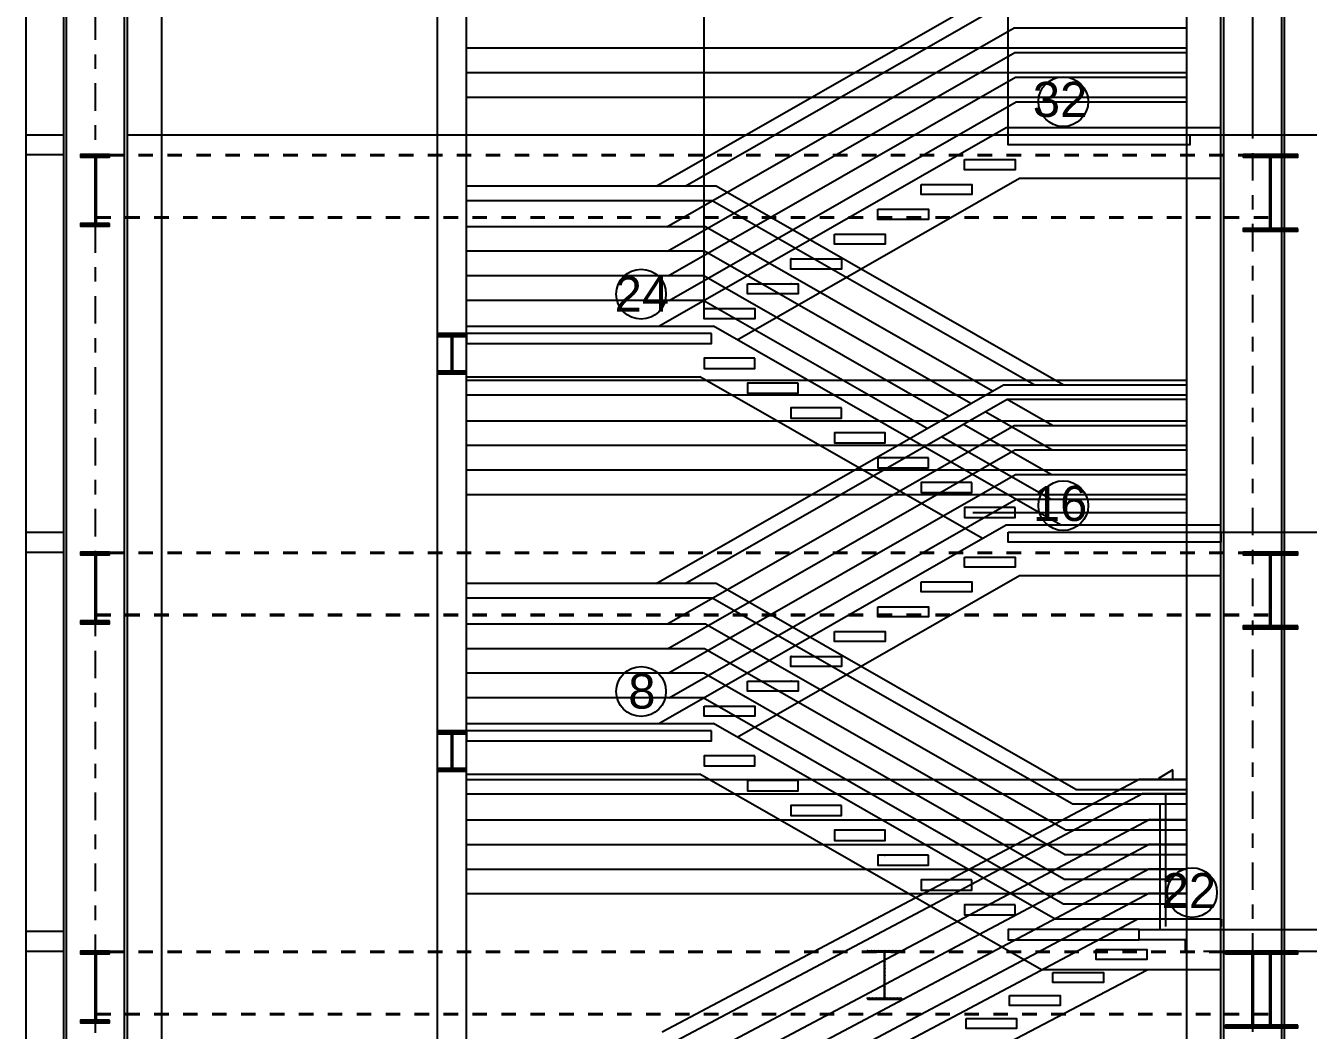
# Model space of a CAD drawing. Header units: millimetres. Extents: x 2148 to 2681, y 758 to 986.
# Drawn here: x 2503.75 to 2512.61, y 891.05 to 897.99 of the extents above; entities that cross this region are included whole.
import ezdxf

# ---------------------------------------------------------------- set-up
doc = ezdxf.new("R2010")
doc.units = ezdxf.units.MM
doc.linetypes.add('$0$HIDDEN', pattern=[0.375, 0.25, -0.125])
doc.linetypes.add('CENTER2', pattern=[28.575, 19.05, -3.175, 3.175, -3.175])
for name, color, linetype in [('0.2', 10, 'Continuous'), ('4CO', 4, 'Continuous'), ('A-Wall', 4, 'Continuous'), ('D', 1, 'Continuous'), ('HATCH', 8, 'Continuous'), ('TLBLK', 7, 'Continuous')]:
    doc.layers.add(name, color=color, linetype=linetype)
doc.styles.add('ARIALNW', font='ARIALN.TTF')
doc.styles.add('SWISS', font='swissl.ttf')
doc.dimstyles.new('DIM 100', dxfattribs={"dimtxt": 0.2, "dimasz": 0.2, "dimexe": 0.1, "dimexo": 0, "dimgap": 0.05, "dimtad": 1, "dimzin": 0, "dimdsep": 46, "dimtxsty": 'ARIALNW', "dimcen": 0.09, "dimclrd": 6, "dimclre": 6, "dimclrt": 13, "dimadec": 0, "dimazin": 0, "dimtfac": 1, "dimtofl": 0, "dimtmove": 2, "dimatfit": 3, "dimfxl": 1, "dimtolj": 1, "dimtzin": 0, "dimarcsym": 0})
pattern_1 = [(45, (97460.5884357, 4164.3638543), (-0.001052459854438, 0.001052459854438), [])]
pattern_2 = [(45, (150865.017345, 6005.2887994), (-0.00164446852256, 0.00164446852256), [])]

# ---------------------------------------------------------------- blocks, each defined once
blk = doc.blocks.new('*D2831')
at = {"color": 6, "lineweight": -2, "ltscale": 0.05, "transparency": 16777216}
for p, q in [((2510.5375, 897.2395), (2510.5375, 901.7938)), ((2512.2291, 897.2395), (2512.2291, 901.7938)), ((2510.7375, 901.6938), (2512.0291, 901.6938))]:
    blk.add_line(p, q, dxfattribs=at)
at = {"color": 6, "ltscale": 0.05, "transparency": 16777216}
for points in [[(2510.7375, 901.7271), (2510.7375, 901.6604), (2510.5375, 901.6938)], [(2512.0291, 901.7271), (2512.0291, 901.6604), (2512.2291, 901.6938)]]:
    blk.add_solid(points, dxfattribs=at)
at = {"layer": 'Defpoints', "color": 0, "ltscale": 0.05, "transparency": 16777216}
for p in [(2512.2291, 901.6938), (2510.5375, 897.2395, 0), (2512.2291, 897.2395, 0)]:
    blk.add_point(p, dxfattribs=at)
at = {"color": 13, "ltscale": 0.05, "transparency": 16777216, "insert": (2511.3833, 901.8459), "char_height": 0.2, "attachment_point": 5, "style": 'ARIALNW'}
blk.add_mtext('\\A1;1.70', dxfattribs=at)
blk = doc.blocks.new('*D2832')
at = {"color": 6, "lineweight": -2, "ltscale": 0.05, "transparency": 16777216}
for p, q in [((2508.4375, 896.0373), (2508.4375, 901.7938)), ((2510.5375, 898.5123), (2510.5375, 901.7938)), ((2510.3375, 901.6938), (2508.6375, 901.6938))]:
    blk.add_line(p, q, dxfattribs=at)
at = {"color": 6, "ltscale": 0.05, "transparency": 16777216}
for points in [[(2508.6375, 901.7271), (2508.6375, 901.6604), (2508.4375, 901.6938)], [(2510.3375, 901.7271), (2510.3375, 901.6604), (2510.5375, 901.6938)]]:
    blk.add_solid(points, dxfattribs=at)
at = {"layer": 'Defpoints', "color": 0, "ltscale": 0.05, "transparency": 16777216}
for p in [(2508.4375, 901.6938), (2510.5375, 898.5123), (2508.4375, 896.0373, 0)]:
    blk.add_point(p, dxfattribs=at)
at = {"color": 13, "ltscale": 0.05, "transparency": 16777216, "insert": (2509.4875, 901.8459), "char_height": 0.2, "attachment_point": 5, "style": 'ARIALNW'}
blk.add_mtext('\\A1;2.10', dxfattribs=at)
blk = doc.blocks.new('*D2833')
at = {"color": 6, "lineweight": -2, "ltscale": 0.05, "transparency": 16777216}
for p, q in [((2506.7944, 896.2094), (2506.7944, 901.7938)), ((2508.4375, 897.878), (2508.4375, 901.7938)), ((2508.2375, 901.6938), (2506.9944, 901.6938))]:
    blk.add_line(p, q, dxfattribs=at)
at = {"color": 6, "ltscale": 0.05, "transparency": 16777216}
for points in [[(2506.9944, 901.7271), (2506.9944, 901.6604), (2506.7944, 901.6938)], [(2508.2375, 901.7271), (2508.2375, 901.6604), (2508.4375, 901.6938)]]:
    blk.add_solid(points, dxfattribs=at)
at = {"layer": 'Defpoints', "color": 0, "ltscale": 0.05, "transparency": 16777216}
for p in [(2506.7944, 901.6938), (2508.4375, 897.878), (2506.7944, 896.2094, 0)]:
    blk.add_point(p, dxfattribs=at)
at = {"color": 13, "ltscale": 0.05, "transparency": 16777216, "insert": (2507.616, 901.8459), "char_height": 0.2, "attachment_point": 5, "style": 'ARIALNW'}
blk.add_mtext('\\A1;1.65', dxfattribs=at)
blk = doc.blocks.new('*D2926')
at = {"layer": 'A-Wall', "color": 6, "linetype": 'ByBlock', "lineweight": -2, "transparency": 16777216}
for p, q in [((2511.8989, 894.4916), (2515.8395, 894.4916)), ((2515.7395, 894.2916), (2515.7395, 891.9437)), ((2512.4295, 891.7437), (2515.8395, 891.7437))]:
    blk.add_line(p, q, dxfattribs=at)
at = {"layer": 'A-Wall', "color": 6, "transparency": 16777216}
for points in [[(2515.7062, 894.2916), (2515.7728, 894.2916), (2515.7395, 894.4916)], [(2515.7062, 891.9437), (2515.7728, 891.9437), (2515.7395, 891.7437)]]:
    blk.add_solid(points, dxfattribs=at)
at = {"layer": 'Defpoints', "color": 0, "transparency": 16777216}
for p in [(2511.8989, 894.4916, 0), (2512.4295, 891.7437, 0), (2515.7395, 891.7437)]:
    blk.add_point(p, dxfattribs=at)
at = {"layer": 'A-Wall', "color": 13, "transparency": 16777216, "insert": (2515.5874, 893.1176), "char_height": 0.2, "attachment_point": 5, "rotation": 90, "style": 'ARIALNW'}
blk.add_mtext('\\A1;2.75', dxfattribs=at)

msp = doc.modelspace()

# ---------------------------------------------------------------- hatches: boundary and pattern name
at = {"layer": 'HATCH', "ltscale": 0.5}
h = msp.add_hatch(dxfattribs=at)
h.set_pattern_fill('ANSI31', color=256, scale=0.018605, style=0)
h.set_pattern_definition([(45, (150865.017345, 6010.7967263), (-0.00164446852256, 0.00164446852256), [])])
edge = h.paths.add_edge_path()
edge.add_line((2504.3277581, 896.625374), (2504.2433774, 896.625374))
edge.add_arc((2504.2433774, 896.6326294), 0.0072555, 174.09726711, 269.99999997, ccw=False)
edge.add_line((2504.2361604, 896.6333756), (2504.2361604, 897.0758279))
edge.add_arc((2504.2433774, 897.076574), 0.0072555, 89.63455464, 185.90273283, ccw=False)
edge.add_line((2504.2434237, 897.0838294), (2504.3277581, 897.0838294))
edge.add_line((2504.3277581, 897.0838294), (2504.3277581, 897.1024344))
edge.add_line((2504.3277581, 897.1024344), (2504.1277581, 897.1024344))
edge.add_line((2504.1277581, 897.1024344), (2504.1277581, 897.0838294))
edge.add_line((2504.1277581, 897.0838294), (2504.217726, 897.0838294))
edge.add_arc((2504.2177723, 897.076574), 0.0072555, -4.29209345, 90.36544517, ccw=False)
edge.add_line((2504.2250074, 897.076031), (2504.2250074, 896.6331724))
edge.add_arc((2504.2177723, 896.6326294), 0.0072555, -89.99999978, 4.2920935, ccw=False)
edge.add_line((2504.2177723, 896.625374), (2504.1277581, 896.625374))
edge.add_line((2504.1277581, 896.625374), (2504.1277581, 896.6067689))
edge.add_line((2504.1277581, 896.6067689), (2504.3277581, 896.6067689))
edge.add_line((2504.3277581, 896.6067689), (2504.3277581, 896.625374))
h = msp.add_hatch(dxfattribs=at)
h.set_pattern_fill('ANSI31', color=256, scale=0.018605, style=0)
h.set_pattern_definition([(45, (150873.1383352, 6010.7967263), (-0.00164446852256, 0.00164446852256), [])])
edge = h.paths.add_edge_path()
edge.add_line((2512.539827, 896.5907959), (2512.3643677, 896.5907959))
edge.add_arc((2512.3643677, 896.5980513), 0.0072555, 174.09726711, 269.99999997, ccw=False)
edge.add_line((2512.3571507, 896.5987975), (2512.3571507, 897.0758279))
edge.add_arc((2512.3643677, 897.076574), 0.0072555, 89.63455464, 185.90273283, ccw=False)
edge.add_line((2512.3644139, 897.0838294), (2512.539827, 897.0838294))
edge.add_line((2512.539827, 897.0838294), (2512.539827, 897.1024344))
edge.add_line((2512.539827, 897.1024344), (2512.1638135, 897.1024344))
edge.add_line((2512.1638135, 897.1024344), (2512.1638135, 897.0838294))
edge.add_line((2512.1638135, 897.0838294), (2512.3387162, 897.0838294))
edge.add_arc((2512.3387625, 897.076574), 0.0072555, -4.29209345, 90.36544517, ccw=False)
edge.add_line((2512.3459976, 897.076031), (2512.3459976, 896.5985943))
edge.add_arc((2512.3387625, 896.5980513), 0.0072555, -89.99999978, 4.2920935, ccw=False)
edge.add_line((2512.3387625, 896.5907959), (2512.1638135, 896.5907959))
edge.add_line((2512.1638135, 896.5907959), (2512.1638135, 896.5721908))
edge.add_line((2512.1638135, 896.5721908), (2512.539827, 896.5721908))
edge.add_line((2512.539827, 896.5721908), (2512.539827, 896.5907959))
h = msp.add_hatch(dxfattribs=at)
h.set_pattern_fill('ANSI31', color=256, scale=0.018605, style=0)
h.set_pattern_definition([(45, (160478.5279333, 5242.3789467), (-0.00164446852256, 0.00164446852256), [])])
h.paths.add_polyline_path([(2506.5964276, 895.865544), (2506.5964276, 895.8457463), (2506.6855347, 895.8457463, -0.438228156), (2506.6893692, 895.8416395), (2506.6893692, 895.6102124, -0.43632867), (2506.685559, 895.6061056), (2506.5964276, 895.6061056), (2506.5964276, 895.5863079), (2506.7944434, 895.5863079), (2506.7944434, 895.6061056), (2506.7050432, 895.6061056, -0.444720252), (2506.7012426, 895.6103194), (2506.7012426, 895.8415325, -0.446631526), (2506.7050676, 895.8457463), (2506.7944434, 895.8457463), (2506.7944434, 895.865544)])
h = msp.add_hatch(dxfattribs=at)
h.set_pattern_fill('ANSI31', color=256, scale=0.018605, style=0)
h.set_pattern_definition([(45, (150865.017345, 6008.0487994), (-0.00164446852256, 0.00164446852256), [])])
edge = h.paths.add_edge_path()
edge.add_line((2504.3277581, 893.877447), (2504.2433774, 893.877447))
edge.add_arc((2504.2433774, 893.8847025), 0.0072555, 174.09726711, 269.99999997, ccw=False)
edge.add_line((2504.2361604, 893.8854486), (2504.2361604, 894.327901))
edge.add_arc((2504.2433774, 894.3286471), 0.0072555, 89.63455464, 185.90273283, ccw=False)
edge.add_line((2504.2434237, 894.3359024), (2504.3277581, 894.3359024))
edge.add_line((2504.3277581, 894.3359024), (2504.3277581, 894.3545075))
edge.add_line((2504.3277581, 894.3545075), (2504.1277581, 894.3545075))
edge.add_line((2504.1277581, 894.3545075), (2504.1277581, 894.3359024))
edge.add_line((2504.1277581, 894.3359024), (2504.217726, 894.3359024))
edge.add_arc((2504.2177723, 894.3286471), 0.0072555, -4.29209345, 90.36544517, ccw=False)
edge.add_line((2504.2250074, 894.3281041), (2504.2250074, 893.8852455))
edge.add_arc((2504.2177723, 893.8847025), 0.0072555, -89.99999978, 4.2920935, ccw=False)
edge.add_line((2504.2177723, 893.877447), (2504.1277581, 893.877447))
edge.add_line((2504.1277581, 893.877447), (2504.1277581, 893.858842))
edge.add_line((2504.1277581, 893.858842), (2504.3277581, 893.858842))
edge.add_line((2504.3277581, 893.858842), (2504.3277581, 893.877447))
h = msp.add_hatch(dxfattribs=at)
h.set_pattern_fill('ANSI31', color=256, scale=0.018605, style=0)
h.set_pattern_definition([(45, (150873.1383352, 6008.0487994), (-0.00164446852256, 0.00164446852256), [])])
edge = h.paths.add_edge_path()
edge.add_line((2512.539827, 893.8428689), (2512.3643677, 893.8428689))
edge.add_arc((2512.3643677, 893.8501244), 0.0072555, 174.09726711, 269.99999997, ccw=False)
edge.add_line((2512.3571507, 893.8508706), (2512.3571507, 894.327901))
edge.add_arc((2512.3643677, 894.3286471), 0.0072555, 89.63455464, 185.90273283, ccw=False)
edge.add_line((2512.3644139, 894.3359024), (2512.539827, 894.3359024))
edge.add_line((2512.539827, 894.3359024), (2512.539827, 894.3545075))
edge.add_line((2512.539827, 894.3545075), (2512.1638135, 894.3545075))
edge.add_line((2512.1638135, 894.3545075), (2512.1638135, 894.3359024))
edge.add_line((2512.1638135, 894.3359024), (2512.3387162, 894.3359024))
edge.add_arc((2512.3387625, 894.3286471), 0.0072555, -4.29209345, 90.36544517, ccw=False)
edge.add_line((2512.3459976, 894.3281041), (2512.3459976, 893.8506674))
edge.add_arc((2512.3387625, 893.8501244), 0.0072555, -89.99999978, 4.2920935, ccw=False)
edge.add_line((2512.3387625, 893.8428689), (2512.1638135, 893.8428689))
edge.add_line((2512.1638135, 893.8428689), (2512.1638135, 893.8242639))
edge.add_line((2512.1638135, 893.8242639), (2512.539827, 893.8242639))
edge.add_line((2512.539827, 893.8242639), (2512.539827, 893.8428689))
h = msp.add_hatch(dxfattribs=at)
h.set_pattern_fill('ANSI31', color=256, scale=0.018605, style=0)
h.set_pattern_definition([(45, (160478.5269366, 5239.6310198), (-0.00164446852256, 0.00164446852256), [])])
h.paths.add_polyline_path([(2506.595431, 893.1176171), (2506.595431, 893.0978193), (2506.684538, 893.0978193, -0.438228156), (2506.6883725, 893.0937126), (2506.6883725, 892.8622855, -0.43632867), (2506.6845624, 892.8581787), (2506.595431, 892.8581787), (2506.595431, 892.8383809), (2506.7934467, 892.8383809), (2506.7934467, 892.8581787), (2506.7040465, 892.8581787, -0.444720252), (2506.7002459, 892.8623925), (2506.7002459, 893.0936056, -0.446631526), (2506.7040709, 893.0978193), (2506.7934467, 893.0978193), (2506.7934467, 893.1176171)])
h = msp.add_hatch(dxfattribs=at)
h.set_pattern_fill('ANSI31', color=256, scale=0.018605, style=0)
h.set_pattern_definition(pattern_2)
edge = h.paths.add_edge_path()
edge.add_line((2504.3277581, 891.117447), (2504.2433774, 891.117447))
edge.add_arc((2504.2433774, 891.1247025), 0.0072555, 174.09726711, 269.99999997, ccw=False)
edge.add_line((2504.2361604, 891.1254486), (2504.2361604, 891.567901))
edge.add_arc((2504.2433774, 891.5686471), 0.0072555, 89.63455464, 185.90273283, ccw=False)
edge.add_line((2504.2434237, 891.5759024), (2504.3277581, 891.5759024))
edge.add_line((2504.3277581, 891.5759024), (2504.3277581, 891.5945075))
edge.add_line((2504.3277581, 891.5945075), (2504.1277581, 891.5945075))
edge.add_line((2504.1277581, 891.5945075), (2504.1277581, 891.5759024))
edge.add_line((2504.1277581, 891.5759024), (2504.217726, 891.5759024))
edge.add_arc((2504.2177723, 891.5686471), 0.0072555, -4.29209345, 90.36544517, ccw=False)
edge.add_line((2504.2250074, 891.5681041), (2504.2250074, 891.1252455))
edge.add_arc((2504.2177723, 891.1247025), 0.0072555, -89.99999978, 4.2920935, ccw=False)
edge.add_line((2504.2177723, 891.117447), (2504.1277581, 891.117447))
edge.add_line((2504.1277581, 891.117447), (2504.1277581, 891.098842))
edge.add_line((2504.1277581, 891.098842), (2504.3277581, 891.098842))
edge.add_line((2504.3277581, 891.098842), (2504.3277581, 891.117447))
h = msp.add_hatch(dxfattribs=at)
h.set_pattern_fill('ANSI31', color=256, scale=0.018605, style=0)
h.set_pattern_definition(pattern_2)
edge = h.paths.add_edge_path()
edge.add_line((2504.3277581, 891.117447), (2504.2433774, 891.117447))
edge.add_arc((2504.2433774, 891.1247025), 0.0072555, 174.09726711, 269.99999997, ccw=False)
edge.add_line((2504.2361604, 891.1254486), (2504.2361604, 891.567901))
edge.add_arc((2504.2433774, 891.5686471), 0.0072555, 89.63455464, 185.90273283, ccw=False)
edge.add_line((2504.2434237, 891.5759024), (2504.3277581, 891.5759024))
edge.add_line((2504.3277581, 891.5759024), (2504.3277581, 891.5945075))
edge.add_line((2504.3277581, 891.5945075), (2504.1277581, 891.5945075))
edge.add_line((2504.1277581, 891.5945075), (2504.1277581, 891.5759024))
edge.add_line((2504.1277581, 891.5759024), (2504.217726, 891.5759024))
edge.add_arc((2504.2177723, 891.5686471), 0.0072555, -4.29209345, 90.36544517, ccw=False)
edge.add_line((2504.2250074, 891.5681041), (2504.2250074, 891.1252455))
edge.add_arc((2504.2177723, 891.1247025), 0.0072555, -89.99999978, 4.2920935, ccw=False)
edge.add_line((2504.2177723, 891.117447), (2504.1277581, 891.117447))
edge.add_line((2504.1277581, 891.117447), (2504.1277581, 891.098842))
edge.add_line((2504.1277581, 891.098842), (2504.3277581, 891.098842))
edge.add_line((2504.3277581, 891.098842), (2504.3277581, 891.117447))
h = msp.add_hatch(dxfattribs=at)
h.set_pattern_fill('ANSI31', color=256, scale=0.011907, style=0)
h.set_pattern_definition(pattern_1)
edge = h.paths.add_edge_path()
edge.add_line((2509.8053905, 891.2720588), (2509.6930965, 891.2720588))
edge.add_arc((2509.6930965, 891.2767023), 0.0046435, 174.09726711, 270, ccw=False)
edge.add_line((2509.6884776, 891.2771798), (2509.6884776, 891.5824793))
edge.add_arc((2509.6930965, 891.5829569), 0.0046435, 89.63455476, 185.90273274, ccw=False)
edge.add_line((2509.6931261, 891.5876003), (2509.8053905, 891.5876003))
edge.add_line((2509.8053905, 891.5876003), (2509.8053905, 891.5995075))
edge.add_line((2509.8053905, 891.5995075), (2509.5647418, 891.5995075))
edge.add_line((2509.5647418, 891.5995075), (2509.5647418, 891.5876003))
edge.add_line((2509.5647418, 891.5876003), (2509.6766796, 891.5876003))
edge.add_arc((2509.6767092, 891.5829569), 0.0046435, -4.29209344, 90.36544489, ccw=False)
edge.add_line((2509.6813397, 891.5826093), (2509.6813397, 891.2770498))
edge.add_arc((2509.6767092, 891.2767023), 0.0046435, -89.99999964, 4.29209359, ccw=False)
edge.add_line((2509.6767092, 891.2720588), (2509.5647418, 891.2720588))
edge.add_line((2509.5647418, 891.2720588), (2509.5647418, 891.2601516))
edge.add_line((2509.5647418, 891.2601516), (2509.8053905, 891.2601516))
edge.add_line((2509.8053905, 891.2601516), (2509.8053905, 891.2720588))
h = msp.add_hatch(dxfattribs=at)
h.set_pattern_fill('ANSI31', color=256, scale=0.011907, style=0)
h.set_pattern_definition(pattern_1)
edge = h.paths.add_edge_path()
edge.add_line((2509.8053905, 891.2720588), (2509.6930965, 891.2720588))
edge.add_arc((2509.6930965, 891.2767023), 0.0046435, 174.09726711, 270, ccw=False)
edge.add_line((2509.6884776, 891.2771798), (2509.6884776, 891.5824793))
edge.add_arc((2509.6930965, 891.5829569), 0.0046435, 89.63455476, 185.90273274, ccw=False)
edge.add_line((2509.6931261, 891.5876003), (2509.8053905, 891.5876003))
edge.add_line((2509.8053905, 891.5876003), (2509.8053905, 891.5995075))
edge.add_line((2509.8053905, 891.5995075), (2509.5647418, 891.5995075))
edge.add_line((2509.5647418, 891.5995075), (2509.5647418, 891.5876003))
edge.add_line((2509.5647418, 891.5876003), (2509.6766796, 891.5876003))
edge.add_arc((2509.6767092, 891.5829569), 0.0046435, -4.29209344, 90.36544489, ccw=False)
edge.add_line((2509.6813397, 891.5826093), (2509.6813397, 891.2770498))
edge.add_arc((2509.6767092, 891.2767023), 0.0046435, -89.99999964, 4.29209359, ccw=False)
edge.add_line((2509.6767092, 891.2720588), (2509.5647418, 891.2720588))
edge.add_line((2509.5647418, 891.2720588), (2509.5647418, 891.2601516))
edge.add_line((2509.5647418, 891.2601516), (2509.8053905, 891.2601516))
edge.add_line((2509.8053905, 891.2601516), (2509.8053905, 891.2720588))
h = msp.add_hatch(dxfattribs=at)
h.set_pattern_fill('ANSI31', color=256, scale=0.018605, style=0)
h.set_pattern_definition([(45, (150873.0159886, 6005.2887994), (-0.00164446852256, 0.00164446852256), [])])
edge = h.paths.add_edge_path()
edge.add_line((2512.4174804, 891.0828689), (2512.2420211, 891.0828689))
edge.add_arc((2512.2420211, 891.0901244), 0.0072555, 174.09726711, 269.99999997, ccw=False)
edge.add_line((2512.2348041, 891.0908706), (2512.2348041, 891.567901))
edge.add_arc((2512.2420211, 891.5686471), 0.0072555, 89.63455464, 185.90273283, ccw=False)
edge.add_line((2512.2420673, 891.5759024), (2512.4174804, 891.5759024))
edge.add_line((2512.4174804, 891.5759024), (2512.4174804, 891.5945075))
edge.add_line((2512.4174804, 891.5945075), (2512.0414669, 891.5945075))
edge.add_line((2512.0414669, 891.5945075), (2512.0414669, 891.5759024))
edge.add_line((2512.0414669, 891.5759024), (2512.2163696, 891.5759024))
edge.add_arc((2512.2164159, 891.5686471), 0.0072555, -4.29209345, 90.36544517, ccw=False)
edge.add_line((2512.223651, 891.5681041), (2512.223651, 891.0906674))
edge.add_arc((2512.2164159, 891.0901244), 0.0072555, -89.99999978, 4.2920935, ccw=False)
edge.add_line((2512.2164159, 891.0828689), (2512.0414669, 891.0828689))
edge.add_line((2512.0414669, 891.0828689), (2512.0414669, 891.0642639))
edge.add_line((2512.0414669, 891.0642639), (2512.4174804, 891.0642639))
edge.add_line((2512.4174804, 891.0642639), (2512.4174804, 891.0828689))
h = msp.add_hatch(dxfattribs=at)
h.set_pattern_fill('ANSI31', color=256, scale=0.018605, style=0)
h.set_pattern_definition([(45, (150873.1383352, 6005.2887994), (-0.00164446852256, 0.00164446852256), [])])
edge = h.paths.add_edge_path()
edge.add_line((2512.539827, 891.0828689), (2512.3643677, 891.0828689))
edge.add_arc((2512.3643677, 891.0901244), 0.0072555, 174.09726711, 269.99999997, ccw=False)
edge.add_line((2512.3571507, 891.0908706), (2512.3571507, 891.567901))
edge.add_arc((2512.3643677, 891.5686471), 0.0072555, 89.63455464, 185.90273283, ccw=False)
edge.add_line((2512.3644139, 891.5759024), (2512.539827, 891.5759024))
edge.add_line((2512.539827, 891.5759024), (2512.539827, 891.5945075))
edge.add_line((2512.539827, 891.5945075), (2512.1638135, 891.5945075))
edge.add_line((2512.1638135, 891.5945075), (2512.1638135, 891.5759024))
edge.add_line((2512.1638135, 891.5759024), (2512.3387162, 891.5759024))
edge.add_arc((2512.3387625, 891.5686471), 0.0072555, -4.29209345, 90.36544517, ccw=False)
edge.add_line((2512.3459976, 891.5681041), (2512.3459976, 891.0906674))
edge.add_arc((2512.3387625, 891.0901244), 0.0072555, -89.99999978, 4.2920935, ccw=False)
edge.add_line((2512.3387625, 891.0828689), (2512.1638135, 891.0828689))
edge.add_line((2512.1638135, 891.0828689), (2512.1638135, 891.0642639))
edge.add_line((2512.1638135, 891.0642639), (2512.539827, 891.0642639))
edge.add_line((2512.539827, 891.0642639), (2512.539827, 891.0828689))

# ---------------------------------------------------------------- linework, layer by layer
at = {"ltscale": 0.05}
for p, q in [((2506.5944343, 853.0995075, 0), (2506.5944343, 900.104652, 0.0000001)), ((2506.7944434, 853.0995075), (2506.7944434, 900.104652, 0.0000001)), ((2511.8892302, 891.7436536, 0.0000001), (2515.015405, 891.7436536, 0.0000001)), ((2512.0115768, 891.7436536, 0.0000001), (2515.1377516, 891.7436536, 0.0000001)), ((2511.7639669, 891.5936536, 0.0000001), (2511.7639669, 891.6736536, 0.0000001)), ((2511.7639669, 891.5936536, 0.0000001), (2511.7639669, 891.6736536, 0.0000001)), ((2511.7639669, 891.5936536, 0.0000001), (2511.7639669, 891.6736536, 0.0000001)), ((2511.7639669, 891.5936536, 0.0000001), (2511.7639669, 891.6736536, 0.0000001)), ((2511.8892302, 891.5936536, 0.0000001), (2515.015405, 891.5936536, 0.0000001)), ((2512.0115768, 891.5936536, 0.0000001), (2515.1377516, 891.5936536, 0.0000001))]:
    msp.add_line(p, q, dxfattribs=at)
at = {"ltscale": 0.5}
for p, q in [((2508.1049998, 896.8839669, 0), (2510.5055178, 898.2582269, 0)), ((2508.306276, 896.8839669, 0), (2510.5321168, 898.1582269, 0)), ((2508.1794771, 896.6039669, 0), (2510.5799951, 897.9782269, 0)), ((2510.5799951, 897.9782269, -0.0000002), (2511.772932, 897.9782269, 0)), ((2506.7944434, 897.8403, -0.0000008), (2511.772932, 897.8403, 0.0000001)), ((2508.1844403, 896.4339669, 0), (2510.5849583, 897.8082269, 0)), ((2510.5849583, 897.8082269, -0.0000002), (2511.772932, 897.8082269, 0)), ((2506.7944434, 897.6703, -0.0000008), (2511.772932, 897.6703, 0.0000001)), ((2508.1894034, 896.2639669, 0), (2510.5899214, 897.6382269, 0)), ((2510.5899214, 897.6382269, -0.0000002), (2511.772932, 897.6382269, 0)), ((2506.7944434, 897.5003, -0.0000008), (2511.772932, 897.5003, 0.0000001)), ((2508.1943665, 896.0939669, 0), (2510.5948846, 897.4682269, 0)), ((2510.5948846, 897.4682269, -0.0000002), (2511.772932, 897.4682269, 0)), ((2508.5200673, 896.8839669, 0), (2506.7944434, 896.8839669, 0)), ((2510.9195493, 895.5103, 0), (2508.5200673, 896.8839669, 0)), ((2508.4934682, 896.7839669, 0), (2506.7944434, 896.7839669, 0)), ((2510.7182731, 895.5103, 0), (2508.4934682, 896.7839669, 0)), ((2508.44559, 896.6039669, 0), (2506.7944434, 896.6039669, 0)), ((2510.4307469, 895.4674948, 0), (2508.44559, 896.6039669, 0)), ((2508.4406268, 896.4339669, 0), (2506.7944434, 896.4339669, 0)), ((2510.2797897, 895.3810741, 0), (2508.4406268, 896.4339669, 0)), ((2508.4356637, 896.2639669, 0), (2506.7944434, 896.2639669, 0)), ((2510.1288326, 895.2946534, 0), (2508.4356637, 896.2639669, 0)), ((2508.4299058, 896.0939669, 0), (2506.7944434, 896.0939669, 0)), ((2509.9778755, 895.2082328, 0), (2508.4307005, 896.0939669, 0)), ((2506.7944434, 895.542373, -0.0000007), (2511.772932, 895.542373, 0.0000001)), ((2508.1049998, 894.13604, 0), (2510.5055178, 895.5103, 0)), ((2510.5055178, 895.5103, -0.0000001), (2511.772932, 895.5103, 0.0000001)), ((2511.2315303, 895.5103, 0), (2511.772932, 895.5103, 0)), ((2506.7944434, 895.442373, -0.0000007), (2511.772932, 895.442373, 0.0000001)), ((2508.306276, 894.13604, 0), (2510.5321168, 895.4103, 0)), ((2510.8450719, 895.2303, 0), (2510.531385, 895.409881, 0)), ((2510.5321168, 895.4103, -0.0000001), (2511.772932, 895.4103, 0.0000001)), ((2510.8401088, 895.0603, 0), (2510.3804278, 895.3234603, 0)), ((2506.7944434, 895.262373, -0.0000008), (2511.772932, 895.262373, 0.0000001)), ((2508.1794771, 893.85604, 0), (2510.5799951, 895.2303, 0)), ((2510.8351457, 894.8903, 0), (2510.2294707, 895.2370397, 0)), ((2510.5799951, 895.2303, -0.0000001), (2511.772932, 895.2303, 0.0000001)), ((2510.8301825, 894.7203, 0), (2510.0785136, 895.150619, 0)), ((2506.7944434, 895.092373, -0.0000008), (2511.772932, 895.092373, 0.0000001)), ((2508.1844403, 893.68604, 0), (2510.5849583, 895.0603, 0)), ((2510.5849583, 895.0603, -0.0000001), (2511.772932, 895.0603, 0.0000001)), ((2506.7944434, 894.922373, -0.0000008), (2511.772932, 894.922373, 0.0000001)), ((2508.1894034, 893.51604, 0), (2510.5899214, 894.8903, 0)), ((2510.5899214, 894.8903, -0.0000001), (2511.772932, 894.8903, 0.0000001)), ((2506.7944434, 894.752373, -0.0000008), (2511.772932, 894.752373, 0.0000001)), ((2508.1943665, 893.34604, 0), (2510.5948846, 894.7203, 0)), ((2510.5948846, 894.7203, -0.0000001), (2511.772932, 894.7203, 0.0000001)), ((2510.2950188, 894.6287333, 0.0000001), (2511.772932, 894.6287333, 0.0000001)), ((2508.5200673, 894.13604, 0), (2506.7944434, 894.13604, 0)), ((2511.0068878, 892.712373, 0.0000001), (2508.5200673, 894.13604, 0)), ((2508.4934682, 894.03604, 0), (2506.7944434, 894.03604, 0)), ((2510.9802888, 892.612373, 0.0000001), (2508.4934682, 894.03604, 0)), ((2508.44559, 893.85604, 0), (2506.7944434, 893.85604, 0)), ((2510.9324105, 892.432373, 0.0000001), (2508.44559, 893.85604, 0)), ((2508.4406268, 893.68604, 0), (2506.7944434, 893.68604, 0)), ((2510.9274474, 892.262373, 0.0000001), (2508.4406268, 893.68604, 0)), ((2508.4356637, 893.51604, 0), (2506.7944434, 893.51604, 0)), ((2510.9224842, 892.092373, 0.0000001), (2508.4356637, 893.51604, 0)), ((2508.4299058, 893.34604, 0), (2506.7944434, 893.34604, 0)), ((2510.9175211, 891.922373, 0.0000001), (2508.4307005, 893.34604, 0)), ((2511.6777879, 892.8480094, 0), (2511.5777879, 892.7878487, 0)), ((2511.6777879, 892.7856536, 0), (2511.6777879, 892.8480094, 0)), ((2506.7944434, 892.782373, -0.0000007), (2511.772932, 892.782373, 0.0000001)), ((2511.4477879, 892.784373, 0), (2508.1472287, 891.0340765, 0)), ((2511.0068878, 892.712373, -0.0000001), (2511.772932, 892.712373, 0)), ((2511.0068878, 892.712373, -0.0000001), (2511.772932, 892.712373, 0.0000001)), ((2511.4477879, 892.784373, 0), (2511.772932, 892.784373, 0)), ((2511.4477879, 892.784373, 0), (2511.772932, 892.784373, 0)), ((2506.7944434, 892.682373, -0.0000007), (2511.772932, 892.682373, 0.0000001)), ((2511.4726625, 892.684373, 0), (2508.1721032, 890.9340765, 0)), ((2511.4726625, 892.684373, 0), (2511.772932, 892.684373, 0.0000001)), ((2511.6255606, 892.6856536, 0), (2511.6255606, 891.7656536, 0)), ((2510.9802888, 892.612373, -0.0000001), (2511.772932, 892.612373, 0.0000001)), ((2511.5861813, 892.612373, 0.0000001), (2511.5861813, 891.7436536, 0.0000001)), ((2506.7944434, 892.502373, -0.0000008), (2511.772932, 892.502373, 0.0000001)), ((2511.5174366, 892.504373, 0), (2508.2168774, 890.7540765, 0)), ((2511.5174366, 892.504373, 0), (2511.772932, 892.504373, 0.0000001)), ((2510.9324105, 892.432373, -0.0000001), (2511.772932, 892.432373, 0.0000001)), ((2506.7944434, 892.332373, -0.0000008), (2511.772932, 892.332373, 0.0000001)), ((2511.5170342, 892.334373, 0), (2508.216475, 890.5840765, 0)), ((2511.5174366, 892.334373, 0), (2511.772932, 892.334373, 0.0000001)), ((2510.9274474, 892.262373, -0.0000001), (2511.772932, 892.262373, 0.0000001)), ((2506.7944434, 892.162373, -0.0000008), (2511.772932, 892.162373, 0.0000001)), ((2511.5166317, 892.164373, 0), (2508.2160725, 890.4140765, 0)), ((2510.9224842, 892.092373, -0.0000001), (2511.772932, 892.092373, 0.0000001)), ((2511.5174366, 892.164373, 0), (2511.772932, 892.164373, 0.0000001)), ((2506.7944434, 891.992373, -0.0000008), (2511.772932, 891.992373, 0.0000001)), ((2511.5162292, 891.994373, 0), (2508.21567, 890.2440765, 0)), ((2510.9175211, 891.922373, -0.0000001), (2511.772932, 891.922373, 0.0000001)), ((2511.5174366, 891.994373, 0), (2511.772932, 891.994373, 0.0000001)), ((2511.1477879, 891.6065627, 0), (2511.4977879, 891.6065627, 0)), ((2511.1477879, 891.6065627, 0), (2511.4977879, 891.6065627, 0)), ((2511.1477879, 891.6065627, 0), (2511.4977879, 891.6065627, 0)), ((2511.1477879, 891.6065627, 0), (2511.4977879, 891.6065627, 0)), ((2511.1477879, 891.6065627, 0), (2511.4977879, 891.6065627, 0)), ((2511.1477879, 891.6065627, 0), (2511.4977879, 891.6065627, 0)), ((2510.8472287, 891.4474718, 0), (2511.1972287, 891.4474718, 0)), ((2510.8472287, 891.4474718, 0), (2511.1972287, 891.4474718, 0)), ((2510.5477879, 891.2883809, 0), (2510.8977879, 891.2883809, 0)), ((2510.5477879, 891.2883809, 0), (2510.8977879, 891.2883809, 0)), ((2510.2477879, 891.12929, 0), (2510.5977879, 891.12929, 0)), ((2510.2477879, 891.12929, 0), (2510.5977879, 891.12929, 0))]:
    msp.add_line(p, q, dxfattribs=at)
at = {"color": 2}
for p, q in [((2503.7475539, 897.2395075, 0.0000001), (2504.0107819, 897.2395075, 0.0000001)), ((2503.7475539, 897.2395075, 0.0000001), (2504.0107819, 897.2395075, 0.0000001)), ((2504.4508782, 897.2395075, 0.0000001), (2512.8094113, 897.2395075, 0)), ((2504.4508782, 897.2395075, 0.0000001), (2512.8094113, 897.2395075, 0)), ((2503.7475539, 897.1024344, 0.0000001), (2504.0107819, 897.1024344, 0.0000001)), ((2503.7475539, 897.1024344, 0.0000001), (2504.0107819, 897.1024344, 0.0000001)), ((2503.7475539, 894.4915806, 0.0000001), (2504.0107819, 894.4915806, 0.0000001)), ((2503.7475539, 894.4915806, 0.0000001), (2504.0107819, 894.4915806, 0.0000001)), ((2503.7475539, 894.3545075, 0.0000001), (2504.0107819, 894.3545075, 0.0000001)), ((2503.7475539, 894.3545075, 0.0000001), (2504.0107819, 894.3545075, 0.0000001)), ((2503.7475539, 891.7315806, 0.0000001), (2504.0107819, 891.7315806, 0.0000001)), ((2503.7475539, 891.7315806, 0.0000001), (2504.0107819, 891.7315806, 0.0000001)), ((2503.7475539, 891.7315806, 0), (2504.0107819, 891.7315806, 0)), ((2503.7475539, 891.7315806, 0), (2504.0107819, 891.7315806, 0)), ((2503.7475539, 891.5945075, 0.0000001), (2504.0107819, 891.5945075, 0.0000001)), ((2503.7475539, 891.5945075, 0.0000001), (2504.0107819, 891.5945075, 0.0000001)), ((2503.7475539, 891.5945075, 0), (2504.0107819, 891.5945075, 0)), ((2503.7475539, 891.5945075, 0), (2504.0107819, 891.5945075, 0))]:
    msp.add_line(p, q, dxfattribs=at)
at = {"linetype": '$0$HIDDEN', "ltscale": 0.3}
for p, q in [((2504.3277581, 897.1024344, 0.0000001), (2512.3459976, 897.1024344, 0.0000001)), ((2504.3277581, 897.0952622, 0.0000001), (2512.3459976, 897.0952622, 0.0000001)), ((2504.2361604, 896.6714841, 0.0000001), (2512.3459976, 896.6714841, 0.0000001)), ((2504.2361604, 896.6643119, 0.0000001), (2512.3459976, 896.6643119, 0.0000001)), ((2504.3277581, 894.3545075, 0.0000001), (2512.3459976, 894.3545075, 0)), ((2504.3277581, 894.3473353, 0.0000001), (2512.3459976, 894.3473353, 0)), ((2504.2361604, 893.9235572, 0.0000001), (2512.3459976, 893.9235572, 0)), ((2504.2361604, 893.916385, 0.0000001), (2512.3459976, 893.916385, 0)), ((2504.3277581, 891.5945075, 0), (2512.223651, 891.5945075, 0)), ((2504.3277581, 891.5945075, 0.0000001), (2512.3459976, 891.5945075, 0)), ((2504.3277581, 891.5873353, 0), (2512.223651, 891.5873353, 0)), ((2504.3277581, 891.5873353, 0.0000001), (2512.3459976, 891.5873353, 0)), ((2504.2361604, 891.1635572, 0), (2512.223651, 891.1635572, 0)), ((2504.2361604, 891.1635572, 0.0000001), (2512.3459976, 891.1635572, 0)), ((2504.2361604, 891.156385, 0), (2512.223651, 891.156385, 0)), ((2504.2361604, 891.156385, 0.0000001), (2512.3459976, 891.156385, 0))]:
    msp.add_line(p, q, dxfattribs=at)
at = {"ltscale": 0.05}
for points, elevation in [([(2510.5375335, 897.2395075), (2511.7931679, 897.2395075), (2511.7931679, 897.1695075), (2510.5375335, 897.1695075)], 0), ([(2510.2375335, 897.067762), (2510.5875335, 897.067762), (2510.5875335, 896.997762), (2510.2375335, 896.997762)], 0), ([(2509.9375335, 896.8960166), (2510.2875335, 896.8960166), (2510.2875335, 896.8260166), (2509.9375335, 896.8260166)], 0), ([(2509.6375335, 896.7242712), (2509.9875335, 896.7242712), (2509.9875335, 896.6542712), (2509.6375335, 896.6542712)], 0), ([(2509.3375335, 896.5525257), (2509.6875335, 896.5525257), (2509.6875335, 896.4825257), (2509.3375335, 896.4825257)], 0), ([(2509.0375335, 896.3807803), (2509.3875335, 896.3807803), (2509.3875335, 896.3107803), (2509.0375335, 896.3107803)], 0), ([(2508.7375335, 896.2090349), (2509.0875335, 896.2090349), (2509.0875335, 896.1390349), (2508.7375335, 896.1390349)], 0), ([(2508.4375335, 896.0372894), (2508.7875335, 896.0372894), (2508.7875335, 895.9672894), (2508.4375335, 895.9672894)], 0), ([(2508.4875335, 895.865544), (2506.7944434, 895.865544), (2506.7944434, 895.795544), (2508.4875335, 895.795544)], 0), ([(2508.7875335, 895.6937986), (2508.4375335, 895.6937986), (2508.4375335, 895.6237986), (2508.7875335, 895.6237986)], 0), ([(2509.0875335, 895.5220531), (2508.7375335, 895.5220531), (2508.7375335, 895.4520531), (2509.0875335, 895.4520531)], 0), ([(2509.3875335, 895.3503077), (2509.0375335, 895.3503077), (2509.0375335, 895.2803077), (2509.3875335, 895.2803077)], 0), ([(2509.6875335, 895.1785623), (2509.3375335, 895.1785623), (2509.3375335, 895.1085623), (2509.6875335, 895.1085623)], 0), ([(2509.9875335, 895.0068169), (2509.6375335, 895.0068169), (2509.6375335, 894.9368169), (2509.9875335, 894.9368169)], 0), ([(2510.2875335, 894.8350714), (2509.9375335, 894.8350714), (2509.9375335, 894.7650714), (2510.2875335, 894.7650714)], 0), ([(2510.5875335, 894.663326), (2510.2375335, 894.663326), (2510.2375335, 894.593326), (2510.5875335, 894.593326)], 0), ([(2510.5375335, 894.4915806), (2512.0094255, 894.4915806), (2512.0094255, 894.4215806), (2510.5375335, 894.4215806)], 0), ([(2510.2375335, 894.3198351), (2510.5875335, 894.3198351), (2510.5875335, 894.2498351), (2510.2375335, 894.2498351)], 0), ([(2509.9375335, 894.1480897), (2510.2875335, 894.1480897), (2510.2875335, 894.0780897), (2509.9375335, 894.0780897)], 0), ([(2509.6375335, 893.9763443), (2509.9875335, 893.9763443), (2509.9875335, 893.9063443), (2509.6375335, 893.9063443)], 0), ([(2509.3375335, 893.8045988), (2509.6875335, 893.8045988), (2509.6875335, 893.7345988), (2509.3375335, 893.7345988)], 0), ([(2509.0375335, 893.6328534), (2509.3875335, 893.6328534), (2509.3875335, 893.5628534), (2509.0375335, 893.5628534)], 0), ([(2508.7375335, 893.461108), (2509.0875335, 893.461108), (2509.0875335, 893.391108), (2508.7375335, 893.391108)], 0), ([(2508.4375335, 893.2893625), (2508.7875335, 893.2893625), (2508.7875335, 893.2193625), (2508.4375335, 893.2193625)], 0), ([(2508.4875335, 893.1176171), (2506.7944434, 893.1176171), (2506.7944434, 893.0476171), (2508.4875335, 893.0476171)], 0), ([(2508.7875335, 892.9458717), (2508.4375335, 892.9458717), (2508.4375335, 892.8758717), (2508.7875335, 892.8758717)], 0), ([(2509.0875335, 892.7741262), (2508.7375335, 892.7741262), (2508.7375335, 892.7041262), (2509.0875335, 892.7041262)], 0.0000001), ([(2509.3875335, 892.6023808), (2509.0375335, 892.6023808), (2509.0375335, 892.5323808), (2509.3875335, 892.5323808)], 0.0000001), ([(2509.6875335, 892.4306354), (2509.3375335, 892.4306354), (2509.3375335, 892.3606354), (2509.6875335, 892.3606354)], 0.0000001), ([(2509.9875335, 892.2588899), (2509.6375335, 892.2588899), (2509.6375335, 892.1888899), (2509.9875335, 892.1888899)], 0.0000001), ([(2510.2875335, 892.0871445), (2509.9375335, 892.0871445), (2509.9375335, 892.0171445), (2510.2875335, 892.0171445)], 0.0000001), ([(2510.5875335, 891.9153991), (2510.2375335, 891.9153991), (2510.2375335, 891.8453991), (2510.5875335, 891.8453991)], 0.0000001), ([(2511.4444488, 891.7436536), (2510.5375335, 891.7436536), (2510.5375335, 891.6736536), (2511.4444488, 891.6736536)], 0.0000001), ([(2511.1472287, 891.6065627), (2511.4972287, 891.6065627), (2511.4972287, 891.5365627), (2511.1472287, 891.5365627)], 0), ([(2510.8466695, 891.4474718), (2511.1966695, 891.4474718), (2511.1966695, 891.3774718), (2510.8466695, 891.3774718)], 0), ([(2510.5472287, 891.2883809), (2510.8972287, 891.2883809), (2510.8972287, 891.2183809), (2510.5472287, 891.2183809)], 0), ([(2510.2472287, 891.12929), (2510.5972287, 891.12929), (2510.5972287, 891.05929), (2510.2472287, 891.05929)], 0)]:
    msp.add_lwpolyline(points, close=True, dxfattribs=dict(at, elevation=elevation))
for points, elevation in [([(2511.7639669, 891.6736536), (2511.4444488, 891.6736536), (2511.4444488, 891.7436536), (2511.8892302, 891.7436536)], 0), ([(2511.7639669, 891.6736536), (2511.4444488, 891.6736536), (2511.4444488, 891.7436536), (2512.0094255, 891.7436536)], 0.0000001)]:
    msp.add_lwpolyline(points, dxfattribs=dict(at, elevation=elevation))
for p in [(2509.0387215, 896.3807803, 0), (2509.0387215, 896.2090349, 0), (2509.6863456, 895.1785623, 0), (2509.6863456, 895.0068169, 0), (2509.0387215, 893.6328534, 0), (2509.0387215, 893.461108, 0), (2509.6863456, 892.4306354, 0.0000001), (2509.6863456, 892.2588899, 0.0000001)]:
    msp.add_point(p)
at = {"layer": '0.2', "ltscale": 0.5}
for centre in [(2510.9196614, 897.4687153, -0.0000001), (2508.0014431, 896.1375061, -0.0000001), (2510.9196614, 894.6749927, 0), (2508.0014431, 893.3895792, 0), (2511.8097711, 891.9992359, 0), (2511.8097711, 891.9992359, 0)]:
    msp.add_circle(centre, 0.172101, dxfattribs=at)
at = {"layer": '4CO', "ltscale": 0.5}
for p, q in [((2508.124234, 895.915544, 0), (2510.524234, 897.2895075, 0)), ((2510.524234, 897.2895075, 0), (2512.0094255, 897.2895075, 0)), ((2508.6647669, 895.8216944, 0), (2510.6173307, 896.9395075, 0)), ((2510.6173307, 896.9395075, 0), (2512.0094255, 896.9395075, 0)), ((2506.7944434, 895.915544, 0), (2508.5008331, 895.915544, 0)), ((2510.9008331, 894.5415806, 0), (2508.5008331, 895.915544, 0)), ((2506.7944434, 895.565544, 0), (2508.4077364, 895.565544, 0)), ((2510.3603002, 894.447731, 0), (2508.4077364, 895.565544, 0)), ((2508.124234, 893.1676171, 0), (2510.524234, 894.5415806, 0)), ((2510.524234, 894.5415806, 0), (2512.0094255, 894.5415806, 0)), ((2508.6647669, 893.0737675, 0), (2510.6173307, 894.1915806, 0)), ((2510.6173307, 894.1915806, 0), (2512.0094255, 894.1915806, 0)), ((2506.7944434, 893.1676171, 0.0000001), (2508.5008331, 893.1676171, 0)), ((2510.8624041, 891.8156536, 0.0000001), (2508.5008331, 893.1676171, 0)), ((2506.7944434, 892.8176171, 0.0000001), (2508.4077364, 892.8176171, 0)), ((2510.7693074, 891.4656536, 0.0000001), (2508.4077364, 892.8176171, 0)), ((2511.4353506, 891.8156536, 0), (2508.1353506, 890.0656536, 0)), ((2512.0115768, 891.8156536, 0.0000001), (2510.8624041, 891.8156536, 0.0000001)), ((2512.0094255, 891.8156536, 0.0000001), (2511.4353506, 891.8156536, 0)), ((2512.0115768, 891.8156536, 0.0000001), (2512.0115768, 891.7656536, 0.0000001)), ((2512.0115768, 891.8156536, 0.0000001), (2512.0115768, 891.7656536, 0.0000001)), ((2508.1552888, 889.7156536, 0), (2511.5004198, 891.4656536, 0)), ((2512.0115768, 891.4656536, 0.0000001), (2510.7693074, 891.4656536, 0.0000001)), ((2512.0094255, 891.4656536, 0.0000001), (2511.5004198, 891.4656536, 0))]:
    msp.add_line(p, q, dxfattribs=at)
at = {"layer": 'D', "color": 3, "ltscale": 0.5}
for p, q in [((2504.0107819, 878.6173934, 0), (2504.0107819, 900.2417251, 0.0000001)), ((2504.0307819, 878.6173934, 0), (2504.0307819, 900.2417251, 0.0000001)), ((2504.4308782, 878.6173934, 0), (2504.4308782, 900.2417251, 0.0000001)), ((2504.4508782, 878.6173934, 0), (2504.4508782, 900.2417251, 0.0000001)), ((2512.0094255, 878.6173934, 0.0000001), (2512.0094255, 900.2417251, 0.0000001)), ((2512.0294255, 878.6173934, 0.0000001), (2512.0294255, 900.2417251, 0.0000001)), ((2512.4295218, 878.6173934, 0.0000001), (2512.4295218, 900.2417251, 0.0000001)), ((2512.4495218, 878.6173934, 0.0000001), (2512.4495218, 900.2417251, 0.0000001))]:
    msp.add_line(p, q, dxfattribs=at)
for points, elevation in [([(2504.3277581, 896.625374), (2504.2433774, 896.625374, -0.444720244), (2504.2361604, 896.6333756), (2504.2361604, 897.0758279, -0.446631522), (2504.2434237, 897.0838294), (2504.3277581, 897.0838294), (2504.3277581, 897.1024344), (2504.1277581, 897.1024344), (2504.1277581, 897.0838294), (2504.217726, 897.0838294, -0.438228127), (2504.2250074, 897.076031), (2504.2250074, 896.6331724, -0.436328672), (2504.2177723, 896.625374), (2504.1277581, 896.625374), (2504.1277581, 896.6067689), (2504.3277581, 896.6067689)], 0.0000001), ([(2512.539827, 896.5907959), (2512.3643677, 896.5907959, -0.444720244), (2512.3571507, 896.5987975), (2512.3571507, 897.0758279, -0.446631522), (2512.3644139, 897.0838294), (2512.539827, 897.0838294), (2512.539827, 897.1024344), (2512.1638135, 897.1024344), (2512.1638135, 897.0838294), (2512.3387162, 897.0838294, -0.438228127), (2512.3459976, 897.076031), (2512.3459976, 896.5985943, -0.436328672), (2512.3387625, 896.5907959), (2512.1638135, 896.5907959), (2512.1638135, 896.5721908), (2512.539827, 896.5721908)], 0.0000001), ([(2506.7944434, 895.5961056), (2506.7020432, 895.5961056, -0.444720244), (2506.6982426, 895.6003194), (2506.6982426, 895.8515325, -0.446631522), (2506.7020676, 895.8557463), (2506.7944434, 895.8557463), (2506.7944434, 895.865544), (2506.5964276, 895.865544), (2506.5964276, 895.8557463), (2506.6885347, 895.8557463, -0.438228127), (2506.6923692, 895.8516395), (2506.6923692, 895.6002124, -0.436328672), (2506.688559, 895.5961056), (2506.5964276, 895.5961056), (2506.5964276, 895.5863079), (2506.7944434, 895.5863079)], 0), ([(2506.7944434, 895.6061056), (2506.7050432, 895.6061056, -0.444720244), (2506.7012426, 895.6103194), (2506.7012426, 895.8415325, -0.446631522), (2506.7050676, 895.8457463), (2506.7944434, 895.8457463), (2506.7944434, 895.865544), (2506.5964276, 895.865544), (2506.5964276, 895.8457463), (2506.6855347, 895.8457463, -0.438228127), (2506.6893692, 895.8416395), (2506.6893692, 895.6102124, -0.436328672), (2506.685559, 895.6061056), (2506.5964276, 895.6061056), (2506.5964276, 895.5863079), (2506.7944434, 895.5863079)], 0.0000001), ([(2504.3277581, 893.877447), (2504.2433774, 893.877447, -0.444720244), (2504.2361604, 893.8854486), (2504.2361604, 894.327901, -0.446631522), (2504.2434237, 894.3359024), (2504.3277581, 894.3359024), (2504.3277581, 894.3545075), (2504.1277581, 894.3545075), (2504.1277581, 894.3359024), (2504.217726, 894.3359024, -0.438228127), (2504.2250074, 894.3281041), (2504.2250074, 893.8852455, -0.436328672), (2504.2177723, 893.877447), (2504.1277581, 893.877447), (2504.1277581, 893.858842), (2504.3277581, 893.858842)], 0.0000001), ([(2512.539827, 893.8428689), (2512.3643677, 893.8428689, -0.444720244), (2512.3571507, 893.8508706), (2512.3571507, 894.327901, -0.446631522), (2512.3644139, 894.3359024), (2512.539827, 894.3359024), (2512.539827, 894.3545075), (2512.1638135, 894.3545075), (2512.1638135, 894.3359024), (2512.3387162, 894.3359024, -0.438228127), (2512.3459976, 894.3281041), (2512.3459976, 893.8506674, -0.436328672), (2512.3387625, 893.8428689), (2512.1638135, 893.8428689), (2512.1638135, 893.8242639), (2512.539827, 893.8242639)], 0), ([(2506.7934467, 892.8581787), (2506.7040465, 892.8581787, -0.444720244), (2506.7002459, 892.8623925), (2506.7002459, 893.0936056, -0.446631522), (2506.7040709, 893.0978193), (2506.7934467, 893.0978193), (2506.7934467, 893.1176171), (2506.595431, 893.1176171), (2506.595431, 893.0978193), (2506.684538, 893.0978193, -0.438228127), (2506.6883725, 893.0937126), (2506.6883725, 892.8622855, -0.436328672), (2506.6845624, 892.8581787), (2506.595431, 892.8581787), (2506.595431, 892.8383809), (2506.7934467, 892.8383809)], 0), ([(2504.3277581, 891.117447), (2504.2433774, 891.117447, -0.444720244), (2504.2361604, 891.1254486), (2504.2361604, 891.567901, -0.446631522), (2504.2434237, 891.5759024), (2504.3277581, 891.5759024), (2504.3277581, 891.5945075), (2504.1277581, 891.5945075), (2504.1277581, 891.5759024), (2504.217726, 891.5759024, -0.438228127), (2504.2250074, 891.5681041), (2504.2250074, 891.1252455, -0.436328672), (2504.2177723, 891.117447), (2504.1277581, 891.117447), (2504.1277581, 891.098842), (2504.3277581, 891.098842)], 0), ([(2504.3277581, 891.117447), (2504.2433774, 891.117447, -0.444720244), (2504.2361604, 891.1254486), (2504.2361604, 891.567901, -0.446631522), (2504.2434237, 891.5759024), (2504.3277581, 891.5759024), (2504.3277581, 891.5945075), (2504.1277581, 891.5945075), (2504.1277581, 891.5759024), (2504.217726, 891.5759024, -0.438228127), (2504.2250074, 891.5681041), (2504.2250074, 891.1252455, -0.436328672), (2504.2177723, 891.117447), (2504.1277581, 891.117447), (2504.1277581, 891.098842), (2504.3277581, 891.098842)], 0.0000001), ([(2512.4174804, 891.0828689), (2512.2420211, 891.0828689, -0.444720244), (2512.2348041, 891.0908706), (2512.2348041, 891.567901, -0.446631522), (2512.2420673, 891.5759024), (2512.4174804, 891.5759024), (2512.4174804, 891.5945075), (2512.0414669, 891.5945075), (2512.0414669, 891.5759024), (2512.2163696, 891.5759024, -0.438228127), (2512.223651, 891.5681041), (2512.223651, 891.0906674, -0.436328672), (2512.2164159, 891.0828689), (2512.0414669, 891.0828689), (2512.0414669, 891.0642639), (2512.4174804, 891.0642639)], 0), ([(2512.539827, 891.0828689), (2512.3643677, 891.0828689, -0.444720244), (2512.3571507, 891.0908706), (2512.3571507, 891.567901, -0.446631522), (2512.3644139, 891.5759024), (2512.539827, 891.5759024), (2512.539827, 891.5945075), (2512.1638135, 891.5945075), (2512.1638135, 891.5759024), (2512.3387162, 891.5759024, -0.438228127), (2512.3459976, 891.5681041), (2512.3459976, 891.0906674, -0.436328672), (2512.3387625, 891.0828689), (2512.1638135, 891.0828689), (2512.1638135, 891.0642639), (2512.539827, 891.0642639)], 0)]:
    msp.add_lwpolyline(points, format="xyb", close=True, dxfattribs=dict(at, elevation=elevation))
at = {"layer": 'HATCH', "linetype": 'CENTER2', "ltscale": 0.01}
for p, q in [((2504.2310924, 854.2409449), (2504.2310924, 903.1133046, 0.0000001)), ((2512.2291133, 854.2495075, 0), (2512.2291133, 903.1133042, 0.0000001))]:
    msp.add_line(p, q, dxfattribs=at)
at = {"layer": 'HATCH', "linetype": 'ByBlock', "ltscale": 0.5}
for p, q in [((2503.750781, 854.2409449), (2503.750781, 900.2417251, 0.0000001)), ((2504.6884211, 854.2409449, 0), (2504.6884211, 900.2417251, 0.0000001)), ((2511.772932, 854.2376024, 0), (2511.772932, 900.2298201, 0.0000001))]:
    msp.add_line(p, q, dxfattribs=at)

# ---------------------------------------------------------------- texts
at = {"layer": 'TLBLK', "color": 7, "attachment_point": 5, "style": 'SWISS'}
for s, insert, char_height, width in [('32', (2510.8974244, 897.4823505, -0.0000001), 0.24243758, 5.157622504), ('24', (2508.0069943, 896.1387708, -0.0000001), 0.24243758, 5.279969108), ('16', (2510.8974244, 894.688628, 0), 0.24243758, 5.157622504), ('8', (2508.0069943, 893.3908439, -0.0000001), 0.2424376, 5.279969108), ('22', (2511.7875341, 892.0128712, 0), 0.24243758, 5.157622504), ('22', (2511.7875341, 892.0128712, 0), 0.24243758, 5.157622504)]:
    msp.add_mtext(s, dxfattribs=dict(at, insert=insert, char_height=char_height, width=width))

# ---------------------------------------------------------------- dimensions: what is measured, and where the dimension line sits
at = {"color": 2, "ltscale": 0.05}
for base, p1, p2, text, picture, middle in [((2506.7944434, 901.6937654), (2508.4375335, 897.8779732), (2506.7944434, 896.2094076, 0), '1.65', '*D2833', (2507.6159884, 901.84588)), ((2512.2291133, 901.6937654), (2510.5375335, 897.2395075, 0), (2512.2291133, 897.2395075, 0.0000001), '1.70', '*D2831', (2511.3833234, 901.84588))]:
    dim = msp.add_linear_dim(base=base, p1=p1, p2=p2, text=text, dimstyle='DIM 100', dxfattribs=at)
    dim.commit()
    dim.dimension.update_dxf_attribs({"geometry": picture, "text_midpoint": middle})
dim = msp.add_linear_dim(base=(2508.4375335, 901.6937654), p1=(2510.5375335, 898.512276), p2=(2508.4375335, 896.0372894, 0), dimstyle='DIM 100', dxfattribs=at)
dim.commit()
dim.dimension.update_dxf_attribs({"geometry": '*D2832', "text_midpoint": (2509.4875335, 901.84588)})
at = {"layer": 'A-Wall'}
dim = msp.add_linear_dim(base=(2515.7394954, 891.7436536), p1=(2511.8989413, 894.4915806, 0), p2=(2512.4295218, 891.7436536, 0.0000001), angle=90, dimstyle='DIM 100', dxfattribs=at)
dim.commit()
dim.dimension.update_dxf_attribs({"geometry": '*D2926', "text_midpoint": (2515.5873808, 893.1176171)})

doc.saveas('drawing.dxf')
